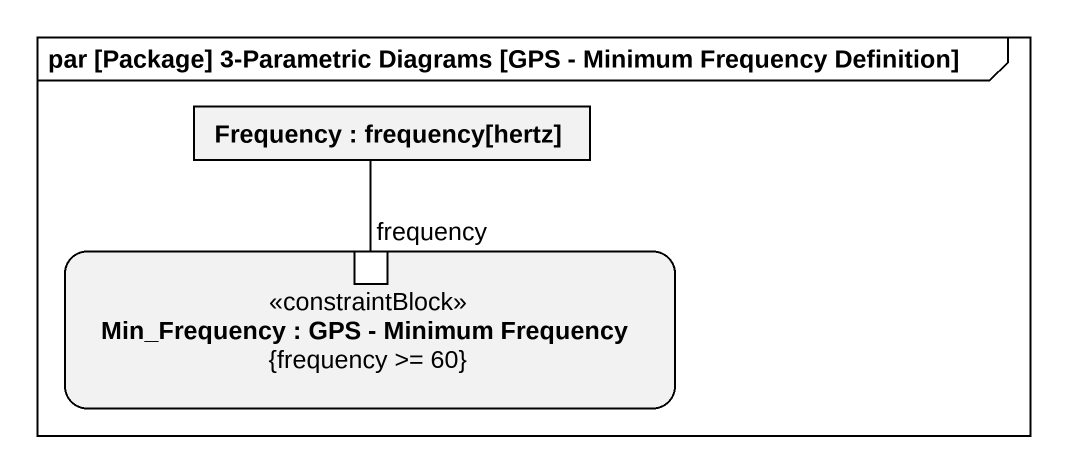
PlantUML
@startuml
mainframe par [Package] 3-Parametric Diagrams [GPS - Minimum Frequency Definition]
rectangle "Frequency : frequency[hertz]" as Frequency
rectangle "Min_Frequency : GPS - Minimum Frequency\n{frequency >= 60}" as Min_Frequency <<constraintBlock>> {
  port frequency
}
Frequency -- frequency
@enduml
